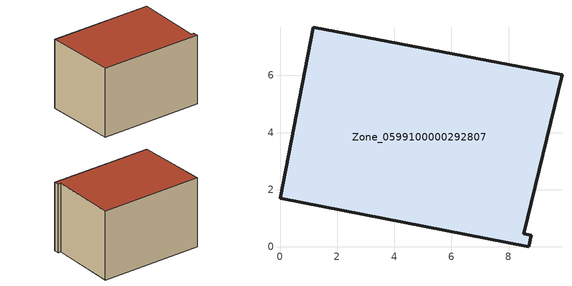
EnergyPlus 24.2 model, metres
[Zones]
Zone_0599100000292807
 floor ground (C_G): 8.79,0.41 8.71,0 0,1.7 1.16,7.69 9.87,6.03 8.54,0.46 z0
 wall outside (C_F): 9.87,6.03 1.16,7.69 0,1.7 8.71,0 8.79,0.41 8.54,0.46 9.87,6.03 z0:5.82
 roof outside (C_R): 8.71,0 8.79,0.41 8.54,0.46 9.87,6.03 1.16,7.69 0,1.7 z5.82
[BUILDING]
Pand.0599100000292807: North Axis=0; Terrain=City; Loads Convergence Tolerance Value=0.04; Temperature Convergence Tolerance Value=0.4; Solar Distribution=FullExterior; Maximum Number of Warmup Days=25; Minimum Number of Warmup Days=1
[Site:Location]
Rotterdam.The.Hague.AP_ZH_NLD Design_Conditions: Latitude=51.96; Longitude=4.45; Time Zone=1; Elevation=-4.5
[SITE:GROUNDTEMPERATURE:BUILDINGSURFACE]
18, 18, 18, 18, 18, 18, 18, 18, 18, 18, 18, 18
[MATERIAL] Thermal Absorptance=0.9; Solar Absorptance=0.7; Visible Absorptance=0.7
Name | Roughness | Thickness | Conductivity | Density | Specific Heat
G.TC.1946-1964 | MediumSmooth | 0.15 | 1 | 540 | 1210
F.TC.1946-1964 | Rough | 0.3 | 0.857143 | 1920 | 840
R.TC.1946-1964 | MediumRough | 0.2 | 0.235294 | 1500 | 1000
[CONSTRUCTION]
C_G: G.TC.1946-1964
C_F: F.TC.1946-1964
C_R: R.TC.1946-1964
[ZONE]
Zone_0599100000292807: Type=1; Multiplier=1; Ceiling Height=Autocalculate; Volume=Autocalculate; Floor Area=autocalculate; Part of Total Floor Area=Yes
[ZONEINFILTRATION:DESIGNFLOWRATE]
Infil_Zone_0599100000292807: Zone or ZoneList or Space or SpaceList=Zone_0599100000292807; Schedule=AlwaysOn; Design Flow Rate Calculation Method=Flow/Area; Flow Rate per Floor Area=0.003; Constant Term Coefficient=1; Temperature Term Coefficient=0; Velocity Term Coefficient=0; Velocity Squared Term Coefficient=0
[HVACTEMPLATE:ZONE:IDEALLOADSAIRSYSTEM]
Zone_0599100000292807: Maximum Heating Supply Air Temperature=50; Minimum Cooling Supply Air Temperature=13; Maximum Heating Supply Air Humidity Ratio=0.0156; Minimum Cooling Supply Air Humidity Ratio=0.0077; Heating Limit=NoLimit; Cooling Limit=NoLimit; Dehumidification Control Type=ConstantSensibleHeatRatio; Cooling Sensible Heat Ratio=0.7; Dehumidification Setpoint=60; Humidification Control Type=None; Humidification Setpoint=30; Outdoor Air Method=None; Outdoor Air Flow Rate per Person=0.00944; Outdoor Air Flow Rate per Zone Floor Area=0; Outdoor Air Flow Rate per Zone=0; Demand Controlled Ventilation Type=None; Outdoor Air Economizer Type=NoEconomizer; Heat Recovery Type=None; Sensible Heat Recovery Effectiveness=0.7; Latent Heat Recovery Effectiveness=0.65
[ZONECONTROL:THERMOSTAT]
ThermostatControl_Zone_0599100000292807: Zone or ZoneList=Zone_0599100000292807; Control Type Schedule=DualSetpointControlType; Control 1=Thermostat_Zone_0599100000292807; Temperature Difference Between Cutout And Setpoint=0
[THERMOSTATSETPOINT:DUALSETPOINT]
Thermostat_Zone_0599100000292807: Heating Setpoint Temperature Schedule=HeatingSetpoint_Zone_0599100000292807; Cooling Setpoint Temperature Schedule=CoolingSetpoint_Zone_0599100000292807
[SCHEDULE:COMPACT]
HeatingSetpoint_Zone_0599100000292807: Through: 12/31, For: AllDays, Until: 24:00, 21
CoolingSetpoint_Zone_0599100000292807: Through: 12/31, For: AllDays, Until: 24:00, 24
DualSetpointControlType: Through: 12/31, For: AllDays, Until: 24:00, 4
AlwaysOn: Through: 12/31, For: AllDays, Until: 24:00, 1
